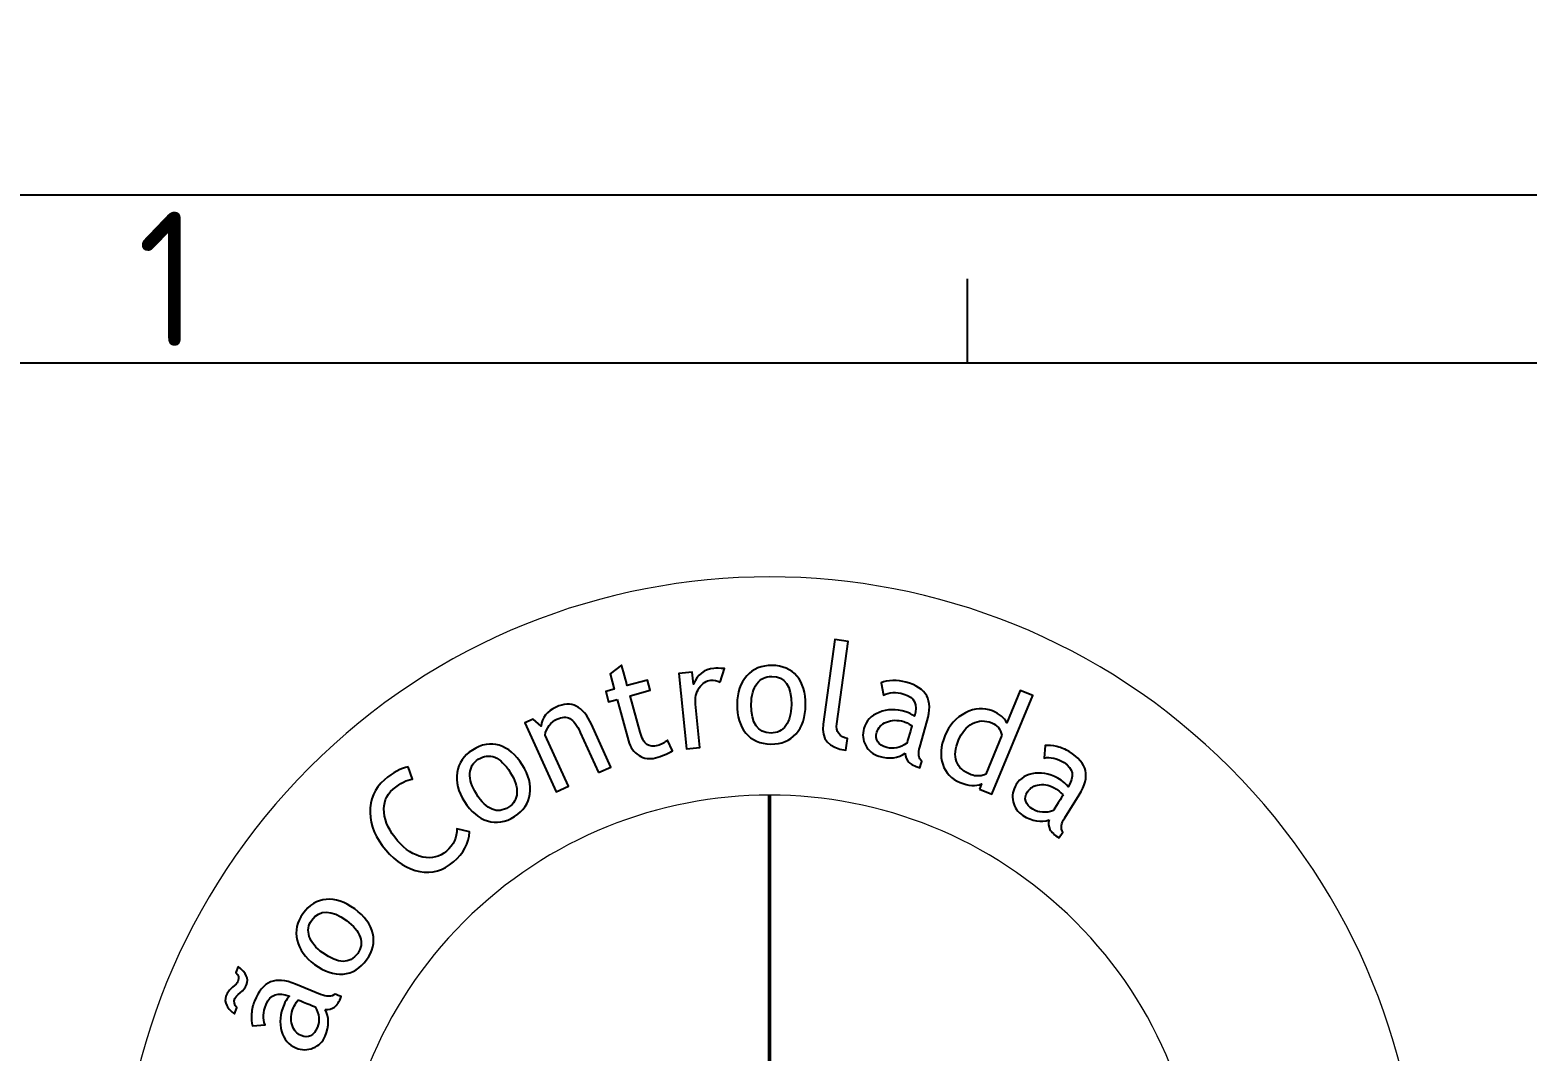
# Model space of a CAD drawing. Header units: millimetres. Extents: x -787 to 5188, y 1170 to 5225.
# Drawn here: x 5008.86 to 5054.88, y 1434.66 to 1466.06 of the extents above; entities that cross this region are included whole.
import ezdxf
from ezdxf.enums import TextEntityAlignment as Align

# ---------------------------------------------------------------- set-up
doc = ezdxf.new("R2010")
doc.units = ezdxf.units.MM
doc.layers.add('AM_5', color=1, linetype='Continuous', lineweight=25)
doc.layers.add('Camada 1', color=7, linetype='Continuous')
doc.styles.add('ACISOTS', font='isocp.shx', dxfattribs={"height": 1})
doc.styles.get("Standard").update_dxf_attribs({"font": 'arial.ttf'})
doc.dimstyles.get("Standard").update_dxf_attribs({"dimtxt": 0.18, "dimasz": 0.18, "dimexe": 0.18, "dimexo": 0.0625, "dimgap": 0.09, "dimtad": 0, "dimtih": 1, "dimtoh": 1, "dimdec": 4, "dimzin": 0, "dimdsep": 46, "dimtxsty": 'Standard', "dimcen": 0.09, "dimadec": 0, "dimazin": 0, "dimtfac": 1, "dimtdec": 4, "dimtofl": 0, "dimtmove": 0, "dimatfit": 3, "dimfxl": 1, "dimtolj": 1, "dimtzin": 0, "dimarcsym": 0})

# ---------------------------------------------------------------- blocks, each defined once
blk = doc.blocks.new('*D208')
at = {"layer": 'AM_5', "color": 0, "lineweight": -2, "transparency": 16777216}
for p, q in [((5085.539, 1386.483), (5103.06, 1390.415)), ((5090.81, 1342.248), (5108.4, 1342.248))]:
    blk.add_line(p, q, dxfattribs=at)
blk.add_arc((4888.471, 1342.248), 218.678, 0.65503, 11.99615, dxfattribs=at)
at = {"layer": 'AM_5', "color": 0, "transparency": 16777216}
for points in [[(5101.967, 1387.61), (5102.781, 1387.788), (5101.841, 1390.142)], [(5107.552, 1344.75), (5106.719, 1344.745), (5107.15, 1342.248)]]:
    blk.add_solid(points, dxfattribs=at)
at = {"layer": 'Defpoints', "color": 0, "transparency": 16777216}
for p in [(5085.539, 1386.483), (5060.34, 1380.826), (5106.558, 1358.328), (5052.854, 1342.248), (5090.81, 1342.248)]:
    blk.add_point(p, dxfattribs=at)

msp = doc.modelspace()

# ---------------------------------------------------------------- linework, layer by layer
at = {"color": 135, "lineweight": 25}
for p, q in [((4980.2381, 1460.98679), (5188.2702, 1460.98679)), ((5037.6798, 1455.81186), (5037.6798, 1458.39932))]:
    msp.add_line(p, q, dxfattribs=at)
msp.add_line((5183.09528, 1455.81186), (4999.90283, 1455.81186))
at = {"layer": 'Camada 1', "lineweight": 20}
for points in [[(5017.45581, 1443.38014), (5025.2663, 1451.19063), (5037.92959, 1451.19063), (5045.74008, 1443.38014), (5045.74008, 1443.38014), (5053.55057, 1435.56966), (5053.55057, 1422.90636), (5045.74008, 1415.09587), (5045.74008, 1415.09587), (5037.92959, 1407.28538), (5025.2663, 1407.28538), (5017.45581, 1415.09587), (5017.45581, 1415.09587), (5009.64532, 1422.90636), (5009.64532, 1435.56966), (5017.45581, 1443.38014)], [(5022.2012, 1438.63475), (5027.39087, 1443.82442), (5035.80502, 1443.82442), (5040.99469, 1438.63475), (5040.99469, 1438.63475), (5046.18436, 1433.44508), (5046.18436, 1425.03094), (5040.99469, 1419.84127), (5040.99469, 1419.84127), (5035.80502, 1414.6516), (5027.39087, 1414.6516), (5022.2012, 1419.84127), (5022.2012, 1419.84127), (5017.01153, 1425.03094), (5017.01153, 1433.44508), (5022.2012, 1438.63475)]]:
    msp.add_open_spline(points, degree=3, knots=[0, 0, 0, 0, 0.2, 0.2, 0.2, 0.2, 0.4, 0.4, 0.4, 0.4, 0.6, 0.6, 0.6, 0.6, 1, 1, 1, 1], dxfattribs=at)
at = {"layer": 'Camada 1'}
for points, knots in [([(5033.24225, 1444.71276), (5033.24225, 1444.71276), (5033.60669, 1447.3118), (5033.60669, 1447.3118), (5033.60669, 1447.3118), (5033.60669, 1447.3118), (5034.01682, 1447.25424), (5034.01682, 1447.25424), (5034.01682, 1447.25424), (5034.01682, 1447.25424), (5033.66199, 1444.72435), (5033.66199, 1444.72435), (5033.66199, 1444.72435), (5033.64474, 1444.60089), (5033.66644, 1444.49886), (5033.72697, 1444.41768), (5033.72697, 1444.41768), (5033.78828, 1444.33644), (5033.87589, 1444.28814), (5033.98987, 1444.27216), (5033.98987, 1444.27216), (5033.98987, 1444.27216), (5033.93854, 1443.90616), (5033.93854, 1443.90616), (5033.93854, 1443.90616), (5033.40934, 1443.98041), (5033.1772, 1444.24904), (5033.24225, 1444.71276)], [0, 0, 0, 0, 0.125, 0.125, 0.125, 0.125, 0.25, 0.25, 0.25, 0.25, 0.375, 0.375, 0.375, 0.375, 0.5, 0.5, 0.5, 0.5, 0.625, 0.625, 0.625, 0.625, 0.75, 0.75, 0.75, 0.75, 1, 1, 1, 1]), ([(5026.90841, 1445.47276), (5026.90841, 1445.47276), (5026.64643, 1445.40042), (5026.64643, 1445.40042), (5026.64643, 1445.40042), (5026.64643, 1445.40042), (5026.55995, 1445.71374), (5026.55995, 1445.71374), (5026.55995, 1445.71374), (5026.55995, 1445.71374), (5026.82186, 1445.78615), (5026.82186, 1445.78615), (5026.82186, 1445.78615), (5026.82186, 1445.78615), (5026.69225, 1446.25545), (5026.69225, 1446.25545), (5026.69225, 1446.25545), (5026.69225, 1446.25545), (5027.04913, 1446.51871), (5027.04913, 1446.51871), (5027.04913, 1446.51871), (5027.04913, 1446.51871), (5027.22095, 1445.89631), (5027.22095, 1445.89631), (5027.22095, 1445.89631), (5027.22095, 1445.89631), (5027.83918, 1446.06708), (5027.83918, 1446.06708), (5027.83918, 1446.06708), (5027.83918, 1446.06708), (5027.92573, 1445.75369), (5027.92573, 1445.75369), (5027.92573, 1445.75369), (5027.92573, 1445.75369), (5027.30757, 1445.58299), (5027.30757, 1445.58299), (5027.30757, 1445.58299), (5027.30757, 1445.58299), (5027.61594, 1444.46626), (5027.61594, 1444.46626), (5027.61594, 1444.46626), (5027.66813, 1444.27732), (5027.73742, 1444.15174), (5027.82327, 1444.08923), (5027.82327, 1444.08923), (5027.90883, 1444.02743), (5028.02288, 1444.01576), (5028.16466, 1444.05487), (5028.16466, 1444.05487), (5028.26691, 1444.08315), (5028.36647, 1444.1383), (5028.46157, 1444.22012), (5028.46157, 1444.22012), (5028.46157, 1444.22012), (5028.61671, 1443.88721), (5028.61671, 1443.88721), (5028.61671, 1443.88721), (5028.46306, 1443.79932), (5028.28706, 1443.7284), (5028.08893, 1443.67366), (5028.08893, 1443.67366), (5027.91074, 1443.62445), (5027.74237, 1443.64885), (5027.58278, 1443.7472), (5027.58278, 1443.7472), (5027.42382, 1443.84577), (5027.31634, 1443.9954), (5027.26062, 1444.19721), (5027.26062, 1444.19721), (5027.26062, 1444.19721), (5026.90841, 1445.47276), (5026.90841, 1445.47276)], [0, 0, 0, 0, 0.05263158, 0.05263158, 0.05263158, 0.05263158, 0.10526316, 0.10526316, 0.10526316, 0.10526316, 0.15789474, 0.15789474, 0.15789474, 0.15789474, 0.21052632, 0.21052632, 0.21052632, 0.21052632, 0.26315789, 0.26315789, 0.26315789, 0.2631579, 0.31578947, 0.31578947, 0.31578947, 0.31578947, 0.36842105, 0.36842105, 0.36842105, 0.36842105, 0.42105263, 0.42105263, 0.42105263, 0.42105263, 0.47368421, 0.47368421, 0.47368421, 0.47368421, 0.52631579, 0.52631579, 0.52631579, 0.52631579, 0.57894737, 0.57894737, 0.57894737, 0.57894737, 0.63157895, 0.63157895, 0.63157895, 0.63157895, 0.68421053, 0.68421053, 0.68421053, 0.68421053, 0.73684211, 0.73684211, 0.73684211, 0.73684211, 0.78947368, 0.78947368, 0.78947368, 0.78947369, 0.84210526, 0.84210526, 0.84210526, 0.84210526, 0.89473684, 0.89473684, 0.89473684, 0.89473684, 1, 1, 1, 1]), ([(5030.07597, 1445.99969), (5029.98037, 1446.05273), (5029.8871, 1446.07458), (5029.7956, 1446.06538), (5029.7956, 1446.06538), (5029.65015, 1446.0506), (5029.52916, 1445.97063), (5029.43413, 1445.82582), (5029.43413, 1445.82582), (5029.33853, 1445.68043), (5029.29999, 1445.51391), (5029.31915, 1445.3249), (5029.31915, 1445.3249), (5029.31915, 1445.3249), (5029.45371, 1443.9942), (5029.45371, 1443.9942), (5029.45371, 1443.9942), (5029.45371, 1443.9942), (5029.04168, 1443.95255), (5029.04168, 1443.95255), (5029.04168, 1443.95255), (5029.04168, 1443.95255), (5028.80742, 1446.26981), (5028.80742, 1446.26981), (5028.80742, 1446.26981), (5028.80742, 1446.26981), (5029.21938, 1446.31139), (5029.21938, 1446.31139), (5029.21938, 1446.31139), (5029.21938, 1446.31139), (5029.25657, 1445.94369), (5029.25657, 1445.94369), (5029.25657, 1445.94369), (5029.37876, 1446.2336), (5029.58863, 1446.39355), (5029.88462, 1446.42353), (5029.88462, 1446.42353), (5029.95781, 1446.43096), (5030.0655, 1446.42834), (5030.20692, 1446.41646), (5030.20692, 1446.41646), (5030.20692, 1446.41646), (5030.07597, 1445.99969), (5030.07597, 1445.99969)], [0, 0, 0, 0, 0.08333333, 0.08333333, 0.08333333, 0.08333333, 0.16666667, 0.16666667, 0.16666667, 0.16666667, 0.25, 0.25, 0.25, 0.25, 0.33333333, 0.33333333, 0.33333333, 0.33333333, 0.41666667, 0.41666667, 0.41666667, 0.41666667, 0.5, 0.5, 0.5, 0.5, 0.58333333, 0.58333333, 0.58333333, 0.58333333, 0.66666667, 0.66666667, 0.66666667, 0.66666667, 0.75, 0.75, 0.75, 0.75, 0.83333333, 0.83333333, 0.83333333, 0.83333333, 1, 1, 1, 1]), ([(5030.59626, 1445.32511), (5030.60071, 1445.6851), (5030.70077, 1445.9748), (5030.89713, 1446.19365), (5030.89713, 1446.19365), (5031.09357, 1446.41243), (5031.34947, 1446.51984), (5031.66561, 1446.51595), (5031.66561, 1446.51595), (5031.9988, 1446.51185), (5032.25577, 1446.40253), (5032.43728, 1446.18736), (5032.43728, 1446.18736), (5032.61865, 1445.97275), (5032.70711, 1445.67711), (5032.70252, 1445.2993), (5032.70252, 1445.2993), (5032.69785, 1444.92383), (5032.59999, 1444.62882), (5032.40878, 1444.41372), (5032.40878, 1444.41372), (5032.21765, 1444.19926), (5031.96027, 1444.09404), (5031.63599, 1444.09814), (5031.63599, 1444.09814), (5031.30351, 1444.1021), (5031.04654, 1444.2151), (5030.86368, 1444.43642), (5030.86368, 1444.43642), (5030.6809, 1444.65753), (5030.59173, 1444.95402), (5030.59626, 1445.32511)], [0, 0, 0, 0, 0.11111111, 0.11111111, 0.11111111, 0.11111111, 0.22222222, 0.22222222, 0.22222222, 0.22222222, 0.33333333, 0.33333333, 0.33333333, 0.33333333, 0.44444444, 0.44444444, 0.44444444, 0.44444445, 0.55555556, 0.55555556, 0.55555556, 0.55555556, 0.66666667, 0.66666667, 0.66666667, 0.66666667, 0.77777778, 0.77777778, 0.77777778, 0.77777778, 1, 1, 1, 1]), ([(5031.03261, 1445.31981), (5031.02547, 1444.73567), (5031.22813, 1444.44151), (5031.64016, 1444.43649), (5031.64016, 1444.43649), (5031.83164, 1444.43409), (5031.98318, 1444.5101), (5032.09419, 1444.66538), (5032.09419, 1444.66538), (5032.20521, 1444.8208), (5032.26277, 1445.03378), (5032.26616, 1445.30461), (5032.26616, 1445.30461), (5032.27323, 1445.88132), (5032.07185, 1446.17251), (5031.66151, 1446.17753), (5031.66151, 1446.17753), (5031.47293, 1446.17986), (5031.3221, 1446.10526), (5031.20826, 1445.95295), (5031.20826, 1445.95295), (5031.0942, 1445.80071), (5031.03594, 1445.59), (5031.03261, 1445.31981)], [0, 0, 0, 0, 0.14285714, 0.14285714, 0.14285714, 0.14285714, 0.28571429, 0.28571429, 0.28571429, 0.28571429, 0.42857143, 0.42857143, 0.42857143, 0.42857143, 0.57142857, 0.57142857, 0.57142857, 0.57142857, 0.71428571, 0.71428571, 0.71428571, 0.71428572, 1, 1, 1, 1]), ([(5035.76775, 1443.81629), (5035.55201, 1443.66207), (5035.27999, 1443.63216), (5034.95338, 1443.72599), (5034.95338, 1443.72599), (5034.77787, 1443.77648), (5034.64437, 1443.88438), (5034.55266, 1444.04893), (5034.55266, 1444.04893), (5034.46031, 1444.21368), (5034.44164, 1444.39046), (5034.49638, 1444.58095), (5034.49638, 1444.58095), (5034.56178, 1444.80857), (5034.71607, 1444.97191), (5034.95967, 1445.07253), (5034.95967, 1445.07253), (5035.20313, 1445.17245), (5035.47812, 1445.17846), (5035.78557, 1445.09007), (5035.78557, 1445.09007), (5035.86908, 1445.06596), (5035.95867, 1445.02021), (5036.05349, 1444.95282), (5036.05349, 1444.95282), (5036.15765, 1445.31507), (5036.04855, 1445.54255), (5035.7254, 1445.63546), (5035.7254, 1445.63546), (5035.47713, 1445.70681), (5035.26747, 1445.69458), (5035.0948, 1445.59898), (5035.0948, 1445.59898), (5035.0948, 1445.59898), (5035.02381, 1445.98081), (5035.02381, 1445.98081), (5035.02381, 1445.98081), (5035.11714, 1446.02041), (5035.23615, 1446.04254), (5035.38139, 1446.04792), (5035.38139, 1446.04792), (5035.52727, 1446.05308), (5035.66063, 1446.0388), (5035.7819, 1446.00394), (5035.7819, 1446.00394), (5036.10646, 1445.9106), (5036.32121, 1445.76854), (5036.42572, 1445.57861), (5036.42572, 1445.57861), (5036.53016, 1445.38875), (5036.53624, 1445.13292), (5036.44361, 1444.81048), (5036.44361, 1444.81048), (5036.44361, 1444.81048), (5036.21274, 1444.00728), (5036.21274, 1444.00728), (5036.21274, 1444.00728), (5036.15631, 1443.81113), (5036.17703, 1443.66313), (5036.27517, 1443.56385), (5036.27517, 1443.56385), (5036.27517, 1443.56385), (5036.2186, 1443.36699), (5036.2186, 1443.36699), (5036.2186, 1443.36699), (5036.05668, 1443.41352), (5035.94198, 1443.47122), (5035.87523, 1443.53981), (5035.87523, 1443.53981), (5035.8077, 1443.60861), (5035.77228, 1443.70061), (5035.76775, 1443.81629)], [0, 0, 0, 0, 0.05263158, 0.05263158, 0.05263158, 0.05263158, 0.10526316, 0.10526316, 0.10526316, 0.10526316, 0.15789474, 0.15789474, 0.15789474, 0.15789474, 0.21052632, 0.21052632, 0.21052632, 0.21052632, 0.26315789, 0.26315789, 0.26315789, 0.2631579, 0.31578947, 0.31578947, 0.31578947, 0.31578947, 0.36842105, 0.36842105, 0.36842105, 0.36842105, 0.42105263, 0.42105263, 0.42105263, 0.42105263, 0.47368421, 0.47368421, 0.47368421, 0.47368421, 0.52631579, 0.52631579, 0.52631579, 0.52631579, 0.57894737, 0.57894737, 0.57894737, 0.57894737, 0.63157895, 0.63157895, 0.63157895, 0.63157895, 0.68421053, 0.68421053, 0.68421053, 0.68421053, 0.73684211, 0.73684211, 0.73684211, 0.73684211, 0.78947368, 0.78947368, 0.78947368, 0.78947369, 0.84210526, 0.84210526, 0.84210526, 0.84210526, 0.89473684, 0.89473684, 0.89473684, 0.89473684, 1, 1, 1, 1]), ([(5026.33919, 1443.2202), (5026.33919, 1443.2202), (5025.77817, 1444.45481), (5025.77817, 1444.45481), (5025.77817, 1444.45481), (5025.67564, 1444.68051), (5025.57, 1444.82321), (5025.46068, 1444.88275), (5025.46068, 1444.88275), (5025.35186, 1444.94264), (5025.21715, 1444.93592), (5025.05777, 1444.86351), (5025.05777, 1444.86351), (5024.97186, 1444.82455), (5024.89372, 1444.75801), (5024.82308, 1444.66404), (5024.82308, 1444.66404), (5024.7535, 1444.56957), (5024.70973, 1444.4739), (5024.69418, 1444.37547), (5024.69418, 1444.37547), (5024.69418, 1444.37547), (5025.41083, 1442.79841), (5025.41083, 1442.79841), (5025.41083, 1442.79841), (5025.41083, 1442.79841), (5025.03373, 1442.62708), (5025.03373, 1442.62708), (5025.03373, 1442.62708), (5025.03373, 1442.62708), (5024.07023, 1444.74741), (5024.07023, 1444.74741), (5024.07023, 1444.74741), (5024.07023, 1444.74741), (5024.32768, 1444.86443), (5024.32768, 1444.86443), (5024.32768, 1444.86443), (5024.32768, 1444.86443), (5024.57058, 1444.64544), (5024.57058, 1444.64544), (5024.57058, 1444.64544), (5024.60013, 1444.91075), (5024.75513, 1445.10761), (5025.03691, 1445.23566), (5025.03691, 1445.23566), (5025.50191, 1445.44695), (5025.86267, 1445.27003), (5026.11963, 1444.70449), (5026.11963, 1444.70449), (5026.11963, 1444.70449), (5026.71622, 1443.3916), (5026.71622, 1443.3916), (5026.71622, 1443.3916), (5026.71622, 1443.3916), (5026.33919, 1443.2202), (5026.33919, 1443.2202)], [0, 0, 0, 0, 0.06666667, 0.06666667, 0.06666667, 0.06666667, 0.13333333, 0.13333333, 0.13333333, 0.13333333, 0.2, 0.2, 0.2, 0.2, 0.26666667, 0.26666667, 0.26666667, 0.26666667, 0.33333333, 0.33333333, 0.33333333, 0.33333333, 0.4, 0.4, 0.4, 0.4, 0.46666667, 0.46666667, 0.46666667, 0.46666667, 0.53333333, 0.53333333, 0.53333333, 0.53333333, 0.6, 0.6, 0.6, 0.6, 0.66666667, 0.66666667, 0.66666667, 0.66666667, 0.73333333, 0.73333333, 0.73333333, 0.73333333, 0.8, 0.8, 0.8, 0.8, 0.86666667, 0.86666667, 0.86666667, 0.86666667, 1, 1, 1, 1]), ([(5038.04874, 1442.71334), (5038.04874, 1442.71334), (5038.11407, 1442.87188), (5038.11407, 1442.87188), (5038.11407, 1442.87188), (5037.92789, 1442.79615), (5037.70749, 1442.81078), (5037.45434, 1442.91515), (5037.45434, 1442.91515), (5037.18472, 1443.02638), (5037.00646, 1443.21313), (5036.91779, 1443.47532), (5036.91779, 1443.47532), (5036.8299, 1443.73716), (5036.85238, 1444.02892), (5036.98511, 1444.35072), (5036.98511, 1444.35072), (5037.1184, 1444.67394), (5037.32883, 1444.90983), (5037.61592, 1445.05875), (5037.61592, 1445.05875), (5037.90293, 1445.20787), (5038.18047, 1445.22661), (5038.4467, 1445.1168), (5038.4467, 1445.1168), (5038.66972, 1445.02488), (5038.81694, 1444.90297), (5038.88892, 1444.75052), (5038.88892, 1444.75052), (5038.88892, 1444.75052), (5039.30018, 1445.7474), (5039.30018, 1445.7474), (5039.30018, 1445.7474), (5039.30018, 1445.7474), (5039.683, 1445.58957), (5039.683, 1445.58957), (5039.683, 1445.58957), (5039.683, 1445.58957), (5038.43157, 1442.55552), (5038.43157, 1442.55552), (5038.43157, 1442.55552), (5038.43157, 1442.55552), (5038.04874, 1442.71334), (5038.04874, 1442.71334)], [0, 0, 0, 0, 0.08333333, 0.08333333, 0.08333333, 0.08333333, 0.16666667, 0.16666667, 0.16666667, 0.16666667, 0.25, 0.25, 0.25, 0.25, 0.33333333, 0.33333333, 0.33333333, 0.33333333, 0.41666667, 0.41666667, 0.41666667, 0.41666667, 0.5, 0.5, 0.5, 0.5, 0.58333333, 0.58333333, 0.58333333, 0.58333333, 0.66666667, 0.66666667, 0.66666667, 0.66666667, 0.75, 0.75, 0.75, 0.75, 0.83333333, 0.83333333, 0.83333333, 0.83333333, 1, 1, 1, 1]), ([(5035.97232, 1444.67026), (5035.85565, 1444.73475), (5035.77214, 1444.77414), (5035.72214, 1444.78849), (5035.72214, 1444.78849), (5035.52239, 1444.84598), (5035.34405, 1444.84074), (5035.18807, 1444.77371), (5035.18807, 1444.77371), (5035.03208, 1444.70654), (5034.9333, 1444.6021), (5034.89278, 1444.46089), (5034.89278, 1444.46089), (5034.82567, 1444.22761), (5034.92898, 1444.07127), (5035.20221, 1443.99278), (5035.20221, 1443.99278), (5035.40267, 1443.93515), (5035.60703, 1443.97984), (5035.81598, 1444.12671), (5035.81598, 1444.12671), (5035.81598, 1444.12671), (5035.97232, 1444.67026), (5035.97232, 1444.67026)], [0, 0, 0, 0, 0.14285714, 0.14285714, 0.14285714, 0.14285714, 0.28571429, 0.28571429, 0.28571429, 0.28571429, 0.42857143, 0.42857143, 0.42857143, 0.42857143, 0.57142857, 0.57142857, 0.57142857, 0.57142857, 0.71428571, 0.71428571, 0.71428571, 0.71428572, 1, 1, 1, 1]), ([(5038.73187, 1444.36974), (5038.6956, 1444.55408), (5038.59279, 1444.6808), (5038.42534, 1444.74981), (5038.42534, 1444.74981), (5038.22092, 1444.83417), (5038.02342, 1444.82646), (5037.83413, 1444.72556), (5037.83413, 1444.72556), (5037.64441, 1444.6255), (5037.50123, 1444.45742), (5037.40379, 1444.22139), (5037.40379, 1444.22139), (5037.1901, 1443.70336), (5037.31922, 1443.3467), (5037.79057, 1443.15224), (5037.79057, 1443.15224), (5037.85025, 1443.12764), (5037.93086, 1443.11689), (5038.03085, 1443.11986), (5038.03085, 1443.11986), (5038.13105, 1443.12332), (5038.2007, 1443.14206), (5038.23973, 1443.17657), (5038.23973, 1443.17657), (5038.23973, 1443.17657), (5038.73187, 1444.36974), (5038.73187, 1444.36974)], [0, 0, 0, 0, 0.125, 0.125, 0.125, 0.125, 0.25, 0.25, 0.25, 0.25, 0.375, 0.375, 0.375, 0.375, 0.5, 0.5, 0.5, 0.5, 0.625, 0.625, 0.625, 0.625, 0.75, 0.75, 0.75, 0.75, 1, 1, 1, 1]), ([(5022.21549, 1442.33292), (5022.0228, 1442.63705), (5021.94869, 1442.93446), (5021.99395, 1443.22494), (5021.99395, 1443.22494), (5022.03927, 1443.51549), (5022.19512, 1443.74515), (5022.46227, 1443.91429), (5022.46227, 1443.91429), (5022.74369, 1444.09263), (5023.01876, 1444.14113), (5023.28831, 1444.05967), (5023.28831, 1444.05967), (5023.55729, 1443.97878), (5023.79276, 1443.77924), (5023.99499, 1443.46005), (5023.99499, 1443.46005), (5024.19581, 1443.14284), (5024.27472, 1442.84218), (5024.2318, 1442.55757), (5024.2318, 1442.55757), (5024.18853, 1442.27359), (5024.03013, 1442.04506), (5023.7562, 1441.87153), (5023.7562, 1441.87153), (5023.47534, 1441.69362), (5023.19836, 1441.64816), (5022.92429, 1441.73386), (5022.92429, 1441.73386), (5022.6505, 1441.81956), (5022.41404, 1442.01939), (5022.21549, 1442.33292)], [0, 0, 0, 0, 0.11111111, 0.11111111, 0.11111111, 0.11111111, 0.22222222, 0.22222222, 0.22222222, 0.22222222, 0.33333333, 0.33333333, 0.33333333, 0.33333333, 0.44444444, 0.44444444, 0.44444444, 0.44444445, 0.55555556, 0.55555556, 0.55555556, 0.55555556, 0.66666667, 0.66666667, 0.66666667, 0.66666667, 0.77777778, 0.77777778, 0.77777778, 0.77777778, 1, 1, 1, 1]), ([(5040.18816, 1441.76822), (5039.93827, 1441.67941), (5039.66858, 1441.72537), (5039.38036, 1441.90554), (5039.38036, 1441.90554), (5039.22551, 1442.00242), (5039.12686, 1442.14278), (5039.08394, 1442.32627), (5039.08394, 1442.32627), (5039.04053, 1442.51012), (5039.07121, 1442.6852), (5039.17622, 1442.85328), (5039.17622, 1442.85328), (5039.30173, 1443.05403), (5039.49498, 1443.16865), (5039.7569, 1443.19835), (5039.7569, 1443.19835), (5040.01838, 1443.22748), (5040.28447, 1443.15755), (5040.55571, 1442.98798), (5040.55571, 1442.98798), (5040.62939, 1442.94188), (5040.70286, 1442.87322), (5040.77555, 1442.78229), (5040.77555, 1442.78229), (5040.97531, 1443.10197), (5040.9331, 1443.35066), (5040.64799, 1443.52885), (5040.64799, 1443.52885), (5040.42893, 1443.66575), (5040.22394, 1443.71178), (5040.03168, 1443.6673), (5040.03168, 1443.6673), (5040.03168, 1443.6673), (5040.06845, 1444.05395), (5040.06845, 1444.05395), (5040.06845, 1444.05395), (5040.16907, 1444.06632), (5040.28963, 1444.05494), (5040.4307, 1444.02008), (5040.4307, 1444.02008), (5040.5724, 1443.98486), (5040.69664, 1443.93445), (5040.8037, 1443.86755), (5040.8037, 1443.86755), (5041.09, 1443.68858), (5041.25738, 1443.49293), (5041.30553, 1443.28157), (5041.30553, 1443.28157), (5041.35376, 1443.07029), (5041.28927, 1442.82266), (5041.11136, 1442.53812), (5041.11136, 1442.53812), (5041.11136, 1442.53812), (5040.66843, 1441.82946), (5040.66843, 1441.82946), (5040.66843, 1441.82946), (5040.56031, 1441.65643), (5040.53945, 1441.50843), (5040.60656, 1441.38603), (5040.60656, 1441.38603), (5040.60656, 1441.38603), (5040.49794, 1441.21223), (5040.49794, 1441.21223), (5040.49794, 1441.21223), (5040.35504, 1441.30153), (5040.26064, 1441.38858), (5040.21538, 1441.47287), (5040.21538, 1441.47287), (5040.16942, 1441.55772), (5040.16072, 1441.65579), (5040.18816, 1441.76822)], [0, 0, 0, 0, 0.05263158, 0.05263158, 0.05263158, 0.05263158, 0.10526316, 0.10526316, 0.10526316, 0.10526316, 0.15789474, 0.15789474, 0.15789474, 0.15789474, 0.21052632, 0.21052632, 0.21052632, 0.21052632, 0.26315789, 0.26315789, 0.26315789, 0.2631579, 0.31578947, 0.31578947, 0.31578947, 0.31578947, 0.36842105, 0.36842105, 0.36842105, 0.36842105, 0.42105263, 0.42105263, 0.42105263, 0.42105263, 0.47368421, 0.47368421, 0.47368421, 0.47368421, 0.52631579, 0.52631579, 0.52631579, 0.52631579, 0.57894737, 0.57894737, 0.57894737, 0.57894737, 0.63157895, 0.63157895, 0.63157895, 0.63157895, 0.68421053, 0.68421053, 0.68421053, 0.68421053, 0.73684211, 0.73684211, 0.73684211, 0.73684211, 0.78947368, 0.78947368, 0.78947368, 0.78947369, 0.84210526, 0.84210526, 0.84210526, 0.84210526, 0.89473684, 0.89473684, 0.89473684, 0.89473684, 1, 1, 1, 1]), ([(5022.58417, 1442.56641), (5022.89671, 1442.07299), (5023.22707, 1441.93694), (5023.57511, 1442.15742), (5023.57511, 1442.15742), (5023.7369, 1442.25995), (5023.82246, 1442.40632), (5023.8308, 1442.59695), (5023.8308, 1442.59695), (5023.83914, 1442.78773), (5023.77119, 1442.99767), (5023.62631, 1443.22656), (5023.62631, 1443.22656), (5023.31765, 1443.71369), (5022.99005, 1443.84797), (5022.64343, 1443.62834), (5022.64343, 1443.62834), (5022.48412, 1443.52744), (5022.39834, 1443.38269), (5022.3859, 1443.1929), (5022.3859, 1443.1929), (5022.37338, 1443.00319), (5022.43957, 1442.79473), (5022.58417, 1442.56641)], [0, 0, 0, 0, 0.14285714, 0.14285714, 0.14285714, 0.14285714, 0.28571429, 0.28571429, 0.28571429, 0.28571429, 0.42857143, 0.42857143, 0.42857143, 0.42857143, 0.57142857, 0.57142857, 0.57142857, 0.57142857, 0.71428571, 0.71428571, 0.71428571, 0.71428572, 1, 1, 1, 1]), ([(5020.48824, 1443.39492), (5020.48824, 1443.39492), (5020.62025, 1443.01796), (5020.62025, 1443.01796), (5020.62025, 1443.01796), (5020.44772, 1443.00467), (5020.24881, 1442.90136), (5020.02204, 1442.70641), (5020.02204, 1442.70641), (5019.81033, 1442.52455), (5019.71869, 1442.28724), (5019.74712, 1441.9945), (5019.74712, 1441.9945), (5019.7766, 1441.70183), (5019.91456, 1441.41142), (5020.16176, 1441.12377), (5020.16176, 1441.12377), (5020.39836, 1440.84856), (5020.65575, 1440.68225), (5020.93343, 1440.62434), (5020.93343, 1440.62434), (5021.21168, 1440.566), (5021.45464, 1440.62596), (5021.66239, 1440.80444), (5021.66239, 1440.80444), (5021.8881, 1440.99847), (5021.99437, 1441.22778), (5021.9791, 1441.49153), (5021.9791, 1441.49153), (5021.9791, 1441.49153), (5022.37699, 1441.39515), (5022.37699, 1441.39515), (5022.37699, 1441.39515), (5022.34814, 1441.0416), (5022.18338, 1440.73557), (5021.8823, 1440.47691), (5021.8823, 1440.47691), (5021.56643, 1440.20545), (5021.22059, 1440.10582), (5020.84285, 1440.17752), (5020.84285, 1440.17752), (5020.46617, 1440.24915), (5020.11771, 1440.47132), (5019.79697, 1440.84453), (5019.79697, 1440.84453), (5019.48697, 1441.2053), (5019.32632, 1441.58798), (5019.31493, 1441.99308), (5019.31493, 1441.99308), (5019.30341, 1442.39819), (5019.45077, 1442.73222), (5019.75815, 1442.99633), (5019.75815, 1442.99633), (5020.02105, 1443.22232), (5020.26422, 1443.3549), (5020.48824, 1443.39492)], [0, 0, 0, 0, 0.06666667, 0.06666667, 0.06666667, 0.06666667, 0.13333333, 0.13333333, 0.13333333, 0.13333333, 0.2, 0.2, 0.2, 0.2, 0.26666667, 0.26666667, 0.26666667, 0.26666667, 0.33333333, 0.33333333, 0.33333333, 0.33333333, 0.4, 0.4, 0.4, 0.4, 0.46666667, 0.46666667, 0.46666667, 0.46666667, 0.53333333, 0.53333333, 0.53333333, 0.53333333, 0.6, 0.6, 0.6, 0.6, 0.66666667, 0.66666667, 0.66666667, 0.66666667, 0.73333333, 0.73333333, 0.73333333, 0.73333333, 0.8, 0.8, 0.8, 0.8, 0.86666667, 0.86666667, 0.86666667, 0.86666667, 1, 1, 1, 1]), ([(5040.61978, 1442.53303), (5040.52531, 1442.62708), (5040.45587, 1442.68803), (5040.41182, 1442.71554), (5040.41182, 1442.71554), (5040.23561, 1442.8257), (5040.06265, 1442.86983), (5039.89422, 1442.84819), (5039.89422, 1442.84819), (5039.72585, 1442.82662), (5039.60211, 1442.75337), (5039.52419, 1442.62877), (5039.52419, 1442.62877), (5039.39564, 1442.42301), (5039.45192, 1442.24425), (5039.69297, 1442.09356), (5039.69297, 1442.09356), (5039.86982, 1441.98304), (5040.07856, 1441.96975), (5040.31997, 1442.05347), (5040.31997, 1442.05347), (5040.31997, 1442.05347), (5040.61978, 1442.53303), (5040.61978, 1442.53303)], [0, 0, 0, 0, 0.14285714, 0.14285714, 0.14285714, 0.14285714, 0.28571429, 0.28571429, 0.28571429, 0.28571429, 0.42857143, 0.42857143, 0.42857143, 0.42857143, 0.57142857, 0.57142857, 0.57142857, 0.57142857, 0.71428571, 0.71428571, 0.71428571, 0.71428572, 1, 1, 1, 1]), ([(5017.60904, 1437.32088), (5017.31743, 1437.53202), (5017.13839, 1437.78078), (5017.07284, 1438.06737), (5017.07284, 1438.06737), (5017.00715, 1438.35396), (5017.0669, 1438.62513), (5017.2523, 1438.88125), (5017.2523, 1438.88125), (5017.44775, 1439.15108), (5017.68519, 1439.29802), (5017.9657, 1439.32227), (5017.9657, 1439.32227), (5018.24558, 1439.34688), (5018.53818, 1439.24873), (5018.84421, 1439.02712), (5018.84421, 1439.02712), (5019.14841, 1438.80693), (5019.33297, 1438.5569), (5019.39858, 1438.27674), (5019.39858, 1438.27674), (5019.46364, 1437.99687), (5019.4012, 1437.72598), (5019.21106, 1437.46329), (5019.21106, 1437.46329), (5019.01611, 1437.19395), (5018.77562, 1437.04906), (5018.48939, 1437.02714), (5018.48939, 1437.02714), (5018.20336, 1437.00529), (5017.90963, 1437.1033), (5017.60904, 1437.32088)], [0, 0, 0, 0, 0.11111111, 0.11111111, 0.11111111, 0.11111111, 0.22222222, 0.22222222, 0.22222222, 0.22222222, 0.33333333, 0.33333333, 0.33333333, 0.33333333, 0.44444444, 0.44444444, 0.44444444, 0.44444445, 0.55555556, 0.55555556, 0.55555556, 0.55555556, 0.66666667, 0.66666667, 0.66666667, 0.66666667, 0.77777778, 0.77777778, 0.77777778, 0.77777778, 1, 1, 1, 1]), ([(5017.86494, 1437.67436), (5018.33807, 1437.33191), (5018.6953, 1437.32795), (5018.93699, 1437.6617), (5018.93699, 1437.6617), (5019.0492, 1437.81677), (5019.07445, 1437.98443), (5019.01159, 1438.16467), (5019.01159, 1438.16467), (5018.94858, 1438.34491), (5018.8078, 1438.51483), (5018.58831, 1438.67364), (5018.58831, 1438.67364), (5018.12113, 1439.01185), (5017.76715, 1439.0151), (5017.52652, 1438.68269), (5017.52652, 1438.68269), (5017.41593, 1438.52996), (5017.38991, 1438.36365), (5017.44874, 1438.18291), (5017.44874, 1438.18291), (5017.50743, 1438.00203), (5017.64609, 1437.83282), (5017.86494, 1437.67436)], [0, 0, 0, 0, 0.14285714, 0.14285714, 0.14285714, 0.14285714, 0.28571429, 0.28571429, 0.28571429, 0.28571429, 0.42857143, 0.42857143, 0.42857143, 0.42857143, 0.57142857, 0.57142857, 0.57142857, 0.57142857, 0.71428571, 0.71428571, 0.71428571, 0.71428572, 1, 1, 1, 1]), ([(5015.26151, 1437.25476), (5015.50957, 1437.06978), (5015.59492, 1436.8836), (5015.51819, 1436.6977), (5015.51819, 1436.6977), (5015.48341, 1436.61327), (5015.4192, 1436.53139), (5015.32515, 1436.45135), (5015.32515, 1436.45135), (5015.23139, 1436.37201), (5015.17588, 1436.31141), (5015.15863, 1436.26955), (5015.15863, 1436.26955), (5015.1196, 1436.17494), (5015.14173, 1436.08068), (5015.22559, 1435.98819), (5015.22559, 1435.98819), (5015.22559, 1435.98819), (5015.15092, 1435.80703), (5015.15092, 1435.80703), (5015.15092, 1435.80703), (5015.04599, 1435.87194), (5014.96644, 1435.95545), (5014.9122, 1436.05735), (5014.9122, 1436.05735), (5014.85754, 1436.15853), (5014.84927, 1436.25505), (5014.88746, 1436.34769), (5014.88746, 1436.34769), (5014.93278, 1436.4575), (5015.00038, 1436.54758), (5015.09103, 1436.61943), (5015.09103, 1436.61943), (5015.18133, 1436.69049), (5015.23634, 1436.74975), (5015.25558, 1436.79642), (5015.25558, 1436.79642), (5015.30026, 1436.90474), (5015.27785, 1436.99844), (5015.18854, 1437.0777), (5015.18854, 1437.0777), (5015.18854, 1437.0777), (5015.26151, 1437.25476), (5015.26151, 1437.25476)], [0, 0, 0, 0, 0.08333333, 0.08333333, 0.08333333, 0.08333333, 0.16666667, 0.16666667, 0.16666667, 0.16666667, 0.25, 0.25, 0.25, 0.25, 0.33333333, 0.33333333, 0.33333333, 0.33333333, 0.41666667, 0.41666667, 0.41666667, 0.41666667, 0.5, 0.5, 0.5, 0.5, 0.58333333, 0.58333333, 0.58333333, 0.58333333, 0.66666667, 0.66666667, 0.66666667, 0.66666667, 0.75, 0.75, 0.75, 0.75, 0.83333333, 0.83333333, 0.83333333, 0.83333333, 1, 1, 1, 1]), ([(5017.9348, 1435.93459), (5018.06413, 1435.70302), (5018.06364, 1435.42944), (5017.9341, 1435.1152), (5017.9341, 1435.1152), (5017.86445, 1434.94641), (5017.7424, 1434.82564), (5017.56866, 1434.75288), (5017.56866, 1434.75288), (5017.39457, 1434.67934), (5017.21688, 1434.6804), (5017.03367, 1434.75599), (5017.03367, 1434.75599), (5016.81475, 1434.84621), (5016.66958, 1435.01769), (5016.59667, 1435.27104), (5016.59667, 1435.27104), (5016.52434, 1435.52398), (5016.54894, 1435.79805), (5016.67099, 1436.09376), (5016.67099, 1436.09376), (5016.70408, 1436.17409), (5016.75952, 1436.25795), (5016.83709, 1436.34472), (5016.83709, 1436.34472), (5016.48856, 1436.48847), (5016.2504, 1436.40531), (5016.12221, 1436.09454), (5016.12221, 1436.09454), (5016.02371, 1435.85575), (5016.0126, 1435.64595), (5016.08841, 1435.4638), (5016.08841, 1435.4638), (5016.08841, 1435.4638), (5015.70105, 1435.43566), (5015.70105, 1435.43566), (5015.70105, 1435.43566), (5015.67206, 1435.53267), (5015.66322, 1435.65352), (5015.67404, 1435.7984), (5015.67404, 1435.7984), (5015.68514, 1435.944), (5015.7142, 1436.07488), (5015.76229, 1436.19156), (5015.76229, 1436.19156), (5015.89105, 1436.50374), (5016.05609, 1436.70145), (5016.25648, 1436.78418), (5016.25648, 1436.78418), (5016.45674, 1436.86691), (5016.71172, 1436.84457), (5017.02186, 1436.71658), (5017.02186, 1436.71658), (5017.02186, 1436.71658), (5017.79444, 1436.39796), (5017.79444, 1436.39796), (5017.79444, 1436.39796), (5017.9831, 1436.32018), (5018.13244, 1436.32428), (5018.24204, 1436.41083), (5018.24204, 1436.41083), (5018.24204, 1436.41083), (5018.43147, 1436.33269), (5018.43147, 1436.33269), (5018.43147, 1436.33269), (5018.3672, 1436.17692), (5018.29712, 1436.06937), (5018.22153, 1436.01061), (5018.22153, 1436.01061), (5018.14559, 1435.95121), (5018.05034, 1435.92625), (5017.9348, 1435.93459)], [0, 0, 0, 0, 0.05263158, 0.05263158, 0.05263158, 0.05263158, 0.10526316, 0.10526316, 0.10526316, 0.10526316, 0.15789474, 0.15789474, 0.15789474, 0.15789474, 0.21052632, 0.21052632, 0.21052632, 0.21052632, 0.26315789, 0.26315789, 0.26315789, 0.2631579, 0.31578947, 0.31578947, 0.31578947, 0.31578947, 0.36842105, 0.36842105, 0.36842105, 0.36842105, 0.42105263, 0.42105263, 0.42105263, 0.42105263, 0.47368421, 0.47368421, 0.47368421, 0.47368421, 0.52631579, 0.52631579, 0.52631579, 0.52631579, 0.57894737, 0.57894737, 0.57894737, 0.57894737, 0.63157895, 0.63157895, 0.63157895, 0.63157895, 0.68421053, 0.68421053, 0.68421053, 0.68421053, 0.73684211, 0.73684211, 0.73684211, 0.73684211, 0.78947368, 0.78947368, 0.78947368, 0.78947369, 0.84210526, 0.84210526, 0.84210526, 0.84210526, 0.89473684, 0.89473684, 0.89473684, 0.89473684, 1, 1, 1, 1]), ([(5017.10883, 1436.23264), (5017.03183, 1436.12396), (5016.98339, 1436.04526), (5016.96359, 1435.99717), (5016.96359, 1435.99717), (5016.88432, 1435.80505), (5016.86962, 1435.62728), (5016.91897, 1435.46479), (5016.91897, 1435.46479), (5016.9684, 1435.30237), (5017.06124, 1435.19256), (5017.19701, 1435.13655), (5017.19701, 1435.13655), (5017.42137, 1435.04399), (5017.58818, 1435.12934), (5017.69658, 1435.39217), (5017.69658, 1435.39217), (5017.77613, 1435.58486), (5017.75442, 1435.79296), (5017.63167, 1436.01697), (5017.63167, 1436.01697), (5017.63167, 1436.01697), (5017.10883, 1436.23264), (5017.10883, 1436.23264)], [0, 0, 0, 0, 0.14285714, 0.14285714, 0.14285714, 0.14285714, 0.28571429, 0.28571429, 0.28571429, 0.28571429, 0.42857143, 0.42857143, 0.42857143, 0.42857143, 0.57142857, 0.57142857, 0.57142857, 0.57142857, 0.71428571, 0.71428571, 0.71428571, 0.71428572, 1, 1, 1, 1])]:
    msp.add_open_spline(points, degree=3, knots=knots, dxfattribs=at)
at = {"layer": 'Camada 1', "lineweight": 50}
msp.add_open_spline([(5031.59794, 1415.9584), (5031.59794, 1415.9584), (5031.59794, 1442.51762), (5031.59794, 1442.51762)], degree=3, dxfattribs=at)

# ---------------------------------------------------------------- texts
at = {"color": 135, "lineweight": 25, "style": 'ACISOTS'}
msp.add_text('1', height=4.13994, dxfattribs=at).set_placement((5013.09889, 1458.39932), align=Align.MIDDLE)

# ---------------------------------------------------------------- dimensions: what is measured, and where the dimension line sits
at = {"layer": 'AM_5'}
dim = msp.add_angular_dim_2l(base=(5106.55787, 1358.32844), line1=((5052.85387, 1342.24789), (5090.81006, 1342.24789)), line2=((5085.53936, 1386.48264), (5060.34033, 1380.82635)), text=' ', dimstyle='Standard', override={"dimtxt": 2.5, "dimasz": 2.5, "dimexe": 1.25, "dimexo": 0, "dimgap": 0.625, "dimtad": 2, "dimtih": 0, "dimtoh": 0, "dimzin": 8, "dimcen": 2.5, "dimadec": 4, "dimazin": 2, "dimtofl": 1}, dxfattribs=at)
dim.commit()
dim.dimension.update_dxf_attribs({"geometry": '*D208', "text_midpoint": (-787.42726, 5225.12658)})

doc.saveas('drawing.dxf')
